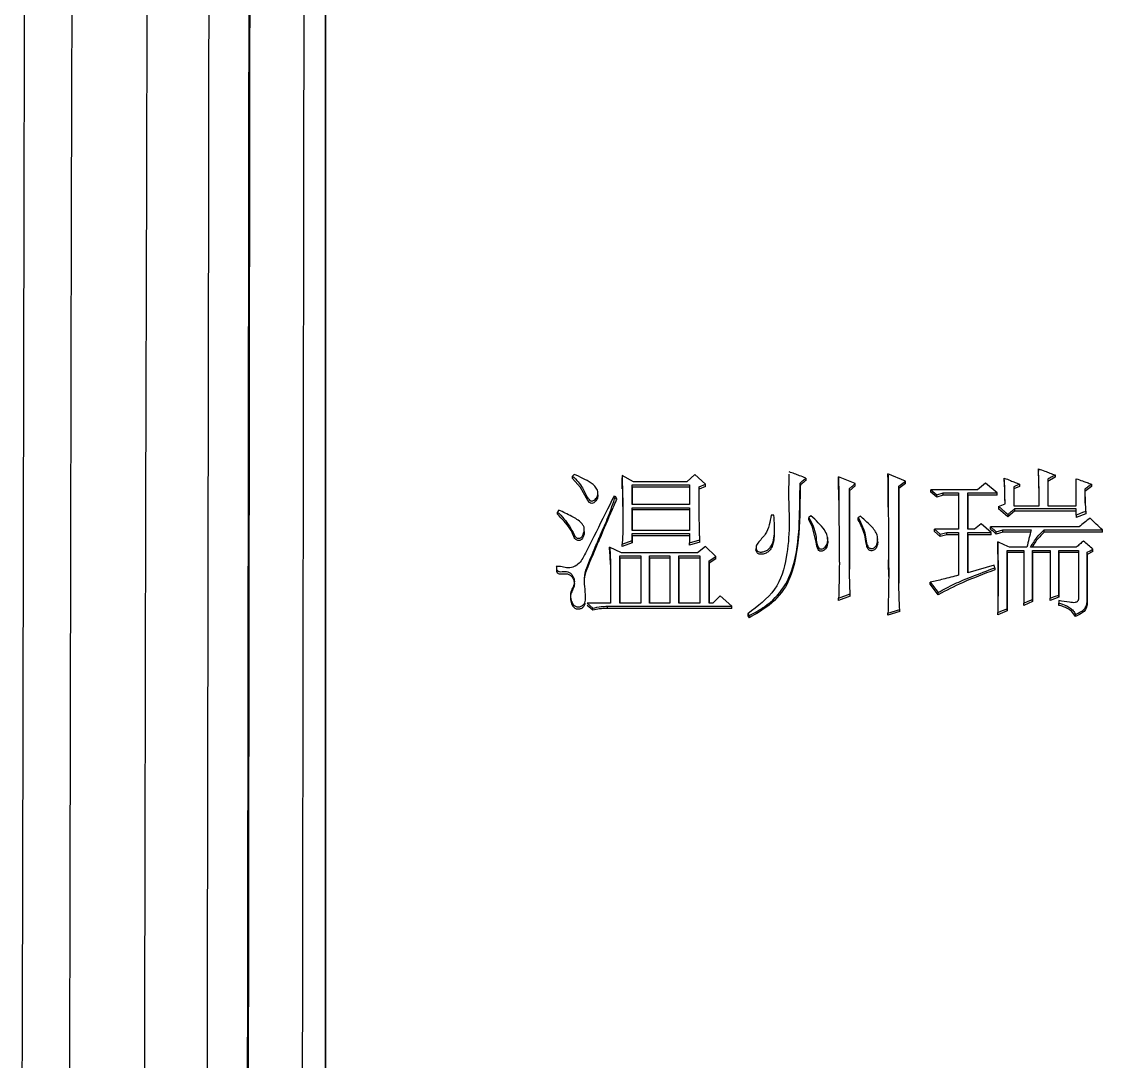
# Model space of a CAD drawing. Header units: millimetres. Extents: x 1852 to 4288, y 681 to 2404.
# Drawn here: x 2396.86 to 2412.94, y 2150.25 to 2165.73 of the extents above; entities that cross this region are included whole.
import ezdxf

# ---------------------------------------------------------------- set-up
doc = ezdxf.new("R2010")
doc.units = ezdxf.units.MM

msp = doc.modelspace()

# ---------------------------------------------------------------- linework, layer by layer
at = {"color": 7, "linetype": 'Continuous', "lineweight": 25}
for p, q in [((2411.993, 2159.073), (2411.993, 2159.038)), ((2405.08, 2158.991), (2405.059, 2158.963)), ((2405.059, 2158.928), (2405.059, 2158.963)), ((2405.967, 2158.881), (2405.794, 2158.972)), ((2405.794, 2158.972), (2405.794, 2158.938)), ((2405.798, 2158.776), (2405.794, 2158.938)), ((2406.757, 2158.881), (2405.967, 2158.881)), ((2406.876, 2158.991), (2406.757, 2158.881)), ((2407.038, 2158.844), (2406.876, 2158.991)), ((2408.278, 2158.652), (2408.282, 2158.993)), ((2408.444, 2158.827), (2408.444, 2158.862)), ((2408.531, 2158.936), (2408.531, 2158.901)), ((2409.267, 2158.853), (2409.018, 2158.954)), ((2409.018, 2158.919), (2409.018, 2158.954)), ((2409.021, 2158.604), (2409.018, 2158.919)), ((2410.013, 2158.89), (2409.753, 2159)), ((2409.753, 2158.965), (2409.753, 2159)), ((2409.916, 2158.816), (2410.013, 2158.89)), ((2410.013, 2158.855), (2409.916, 2158.782)), ((2410.013, 2158.855), (2410.013, 2158.89)), ((2411.203, 2158.862), (2411.084, 2158.761)), ((2411.376, 2158.715), (2411.203, 2158.862)), ((2411.484, 2158.901), (2411.484, 2158.936)), ((2412.241, 2158.947), (2412.133, 2158.883)), ((2412.133, 2158.917), (2412.133, 2158.522)), ((2412.133, 2158.917), (2412.133, 2158.883)), ((2412.133, 2158.883), (2412.133, 2158.522)), ((2412.241, 2158.982), (2412.241, 2158.947)), ((2412.555, 2158.522), (2412.555, 2158.926)), ((2405.432, 2158.724), (2405.432, 2158.736)), ((2405.946, 2158.835), (2406.8, 2158.835)), ((2405.946, 2158.54), (2405.946, 2158.835)), ((2405.946, 2158.8), (2405.946, 2158.835)), ((2405.946, 2158.8), (2405.946, 2158.54)), ((2406.8, 2158.8), (2405.946, 2158.8)), ((2406.8, 2158.835), (2406.8, 2158.54)), ((2406.941, 2158.807), (2407.038, 2158.844)), ((2407.038, 2158.809), (2406.941, 2158.772)), ((2407.038, 2158.809), (2407.038, 2158.844)), ((2409.267, 2158.818), (2409.18, 2158.745)), ((2409.18, 2157.581), (2409.18, 2158.78)), ((2409.18, 2158.745), (2409.18, 2158.78)), ((2409.18, 2158.745), (2409.18, 2157.581)), ((2409.267, 2158.818), (2409.267, 2158.853)), ((2409.916, 2157.369), (2409.916, 2158.816)), ((2409.916, 2158.782), (2409.916, 2158.816)), ((2409.916, 2158.782), (2409.916, 2157.369)), ((2410.392, 2158.761), (2410.478, 2158.688)), ((2411.084, 2158.761), (2410.392, 2158.761)), ((2410.392, 2158.727), (2410.392, 2158.761)), ((2410.478, 2158.653), (2410.392, 2158.727)), ((2410.478, 2158.688), (2410.576, 2158.715)), ((2410.576, 2158.715), (2410.803, 2158.715)), ((2410.576, 2158.681), (2410.576, 2158.715)), ((2410.803, 2158.715), (2410.803, 2158.172)), ((2410.943, 2158.715), (2411.376, 2158.715)), ((2410.943, 2158.172), (2410.943, 2158.715)), ((2410.943, 2158.681), (2410.943, 2158.715)), ((2411.711, 2158.844), (2411.625, 2158.807)), ((2411.711, 2158.809), (2411.625, 2158.773)), ((2411.625, 2158.807), (2411.625, 2158.522)), ((2411.625, 2158.807), (2411.625, 2158.773)), ((2411.625, 2158.773), (2411.625, 2158.522)), ((2411.711, 2158.844), (2411.711, 2158.809)), ((2412.782, 2158.809), (2412.685, 2158.736)), ((2412.782, 2158.844), (2412.782, 2158.809)), ((2405.686, 2158.633), (2405.719, 2158.626)), ((2405.719, 2158.626), (2405.697, 2158.665)), ((2406.8, 2158.54), (2405.946, 2158.54)), ((2410.478, 2158.653), (2410.478, 2158.688)), ((2410.576, 2158.681), (2410.478, 2158.653)), ((2410.803, 2158.681), (2410.576, 2158.681)), ((2410.943, 2158.681), (2410.943, 2158.172)), ((2411.376, 2158.681), (2410.943, 2158.681)), ((2411.398, 2158.513), (2411.495, 2158.55)), ((2404.832, 2158.396), (2404.832, 2158.43)), ((2405.946, 2158.494), (2406.8, 2158.494)), ((2405.946, 2158.154), (2405.946, 2158.494)), ((2405.946, 2158.46), (2405.946, 2158.494)), ((2405.946, 2158.46), (2405.946, 2158.154)), ((2406.8, 2158.46), (2405.946, 2158.46)), ((2406.8, 2158.494), (2406.8, 2158.154)), ((2408.055, 2158.384), (2408.012, 2158.384)), ((2408.607, 2158.375), (2408.574, 2158.347)), ((2411.398, 2158.513), (2411.398, 2158.479)), ((2411.538, 2158.359), (2411.398, 2158.479)), ((2411.636, 2158.442), (2411.538, 2158.359)), ((2411.538, 2158.393), (2411.538, 2158.359)), ((2411.625, 2158.522), (2412.003, 2158.522)), ((2412.555, 2158.476), (2411.636, 2158.476)), ((2411.636, 2158.476), (2411.636, 2158.442)), ((2412.555, 2158.442), (2411.636, 2158.442)), ((2412.133, 2158.522), (2412.555, 2158.522)), ((2412.555, 2158.384), (2412.555, 2158.476)), ((2412.696, 2158.405), (2412.555, 2158.35)), ((2412.555, 2158.384), (2412.555, 2158.35)), ((2412.696, 2158.439), (2412.696, 2158.405)), ((2409.342, 2158.366), (2409.31, 2158.347)), ((2409.31, 2158.313), (2409.31, 2158.347)), ((2411.138, 2158.255), (2411.041, 2158.172)), ((2411.29, 2158.126), (2411.138, 2158.255)), ((2405.232, 2158.138), (2405.232, 2158.172)), ((2405.805, 2158.126), (2405.794, 2157.951)), ((2406.8, 2158.154), (2405.946, 2158.154)), ((2405.946, 2158.108), (2406.8, 2158.108)), ((2405.946, 2158.006), (2405.946, 2158.108)), ((2405.946, 2158.074), (2405.946, 2158.108)), ((2405.946, 2158.074), (2405.946, 2157.973)), ((2406.8, 2158.074), (2405.946, 2158.074)), ((2406.8, 2158.108), (2406.8, 2157.969)), ((2408.062, 2158.091), (2408.062, 2158.125)), ((2408.855, 2158.026), (2408.855, 2158.052)), ((2409.598, 2158.047), (2409.598, 2158.052)), ((2410.446, 2158.172), (2410.532, 2158.098)), ((2410.803, 2158.172), (2410.446, 2158.172)), ((2410.532, 2158.065), (2410.446, 2158.138)), ((2410.532, 2158.098), (2410.63, 2158.126)), ((2410.532, 2158.065), (2410.532, 2158.098)), ((2410.63, 2158.092), (2410.532, 2158.065)), ((2410.63, 2158.126), (2410.803, 2158.126)), ((2410.63, 2158.092), (2410.63, 2158.126)), ((2410.803, 2158.092), (2410.63, 2158.092)), ((2410.803, 2158.126), (2410.803, 2157.489)), ((2411.041, 2158.172), (2410.943, 2158.172)), ((2410.943, 2158.126), (2411.29, 2158.126)), ((2410.943, 2157.526), (2410.943, 2158.126)), ((2410.943, 2158.092), (2410.943, 2158.126)), ((2410.943, 2158.092), (2410.943, 2157.526)), ((2411.29, 2158.092), (2410.943, 2158.092)), ((2412.598, 2158.209), (2411.279, 2158.209)), ((2411.279, 2158.175), (2411.279, 2158.209)), ((2411.365, 2158.102), (2411.365, 2158.135)), ((2411.463, 2158.129), (2411.365, 2158.102)), ((2411.463, 2158.163), (2411.884, 2158.163)), ((2411.876, 2158.129), (2411.463, 2158.129)), ((2412.079, 2158.163), (2412.945, 2158.163)), ((2412.079, 2158.129), (2412.079, 2158.163)), ((2412.945, 2158.129), (2412.079, 2158.129)), ((2412.945, 2158.129), (2412.945, 2158.163)), ((2405.784, 2157.822), (2405.61, 2157.905)), ((2405.61, 2157.871), (2405.61, 2157.905)), ((2405.794, 2157.951), (2405.946, 2158.006)), ((2405.946, 2157.973), (2405.794, 2157.917)), ((2405.794, 2157.917), (2405.794, 2157.951)), ((2405.946, 2157.973), (2405.946, 2158.006)), ((2406.8, 2157.969), (2406.952, 2158.015)), ((2406.952, 2157.982), (2406.8, 2157.936)), ((2406.8, 2157.936), (2406.8, 2157.969)), ((2407.038, 2157.914), (2406.919, 2157.822)), ((2406.952, 2157.982), (2406.952, 2158.015)), ((2407.19, 2157.766), (2407.038, 2157.914)), ((2407.833, 2157.989), (2407.833, 2157.988)), ((2409.598, 2158.018), (2409.598, 2158.035)), ((2411.387, 2157.954), (2411.387, 2157.988)), ((2411.389, 2157.802), (2411.387, 2157.954)), ((2411.82, 2157.905), (2411.56, 2157.905)), ((2412.555, 2157.905), (2411.874, 2157.905)), ((2405.762, 2157.775), (2406.076, 2157.775)), ((2405.762, 2157.072), (2405.762, 2157.775)), ((2405.762, 2157.742), (2405.762, 2157.775)), ((2405.762, 2157.742), (2405.762, 2157.072)), ((2406.076, 2157.742), (2405.762, 2157.742)), ((2406.919, 2157.822), (2405.784, 2157.822)), ((2406.076, 2157.775), (2406.076, 2157.072)), ((2406.205, 2157.775), (2406.508, 2157.775)), ((2406.205, 2157.072), (2406.205, 2157.775)), ((2406.205, 2157.742), (2406.205, 2157.775)), ((2406.205, 2157.742), (2406.205, 2157.072)), ((2406.508, 2157.742), (2406.205, 2157.742)), ((2406.508, 2157.775), (2406.508, 2157.072)), ((2406.638, 2157.775), (2406.952, 2157.775)), ((2406.638, 2157.072), (2406.638, 2157.775)), ((2406.638, 2157.742), (2406.638, 2157.775)), ((2406.638, 2157.742), (2406.638, 2157.072)), ((2406.952, 2157.742), (2406.638, 2157.742)), ((2406.952, 2157.775), (2406.952, 2157.072)), ((2407.092, 2157.702), (2407.19, 2157.766)), ((2407.19, 2157.733), (2407.092, 2157.668)), ((2407.19, 2157.733), (2407.19, 2157.766)), ((2411.389, 2157.806), (2411.389, 2157.084)), ((2411.528, 2157.859), (2411.776, 2157.859)), ((2411.528, 2156.989), (2411.528, 2157.859)), ((2411.528, 2157.825), (2411.528, 2157.859)), ((2411.528, 2157.825), (2411.528, 2156.957)), ((2411.776, 2157.825), (2411.528, 2157.825)), ((2411.776, 2157.859), (2411.776, 2157.073)), ((2411.906, 2157.859), (2412.166, 2157.859)), ((2411.906, 2157.128), (2411.906, 2157.859)), ((2411.906, 2157.825), (2411.906, 2157.859)), ((2411.906, 2157.825), (2411.906, 2157.096)), ((2412.166, 2157.825), (2411.906, 2157.825)), ((2412.166, 2157.859), (2412.166, 2157.147)), ((2412.296, 2157.859), (2412.588, 2157.859)), ((2412.296, 2157.193), (2412.296, 2157.859)), ((2412.296, 2157.825), (2412.296, 2157.859)), ((2412.296, 2157.825), (2412.296, 2157.16)), ((2412.588, 2157.825), (2412.296, 2157.825)), ((2412.588, 2157.859), (2412.588, 2157.128)), ((2412.804, 2157.844), (2412.717, 2157.798)), ((2412.717, 2157.1), (2412.717, 2157.831)), ((2412.717, 2157.798), (2412.717, 2157.831)), ((2412.717, 2157.798), (2412.717, 2157.068)), ((2412.804, 2157.844), (2412.804, 2157.877)), ((2405.621, 2157.65), (2405.621, 2157.683)), ((2407.092, 2157.668), (2407.092, 2157.702)), ((2411.333, 2157.637), (2410.943, 2157.526)), ((2411.344, 2157.6), (2411.333, 2157.637)), ((2411.344, 2157.6), (2411.344, 2157.567)), ((2410.381, 2157.387), (2410.499, 2157.23)), ((2410.381, 2157.355), (2410.381, 2157.387)), ((2410.499, 2157.198), (2410.381, 2157.355)), ((2407.255, 2157.184), (2407.147, 2157.072)), ((2407.428, 2157.026), (2407.255, 2157.184)), ((2409.018, 2157.147), (2409.191, 2157.211)), ((2409.191, 2157.179), (2409.018, 2157.114)), ((2409.018, 2157.114), (2409.018, 2157.147)), ((2409.191, 2157.179), (2409.191, 2157.211)), ((2410.499, 2157.198), (2410.499, 2157.23)), ((2411.906, 2157.096), (2411.906, 2157.128)), ((2412.296, 2157.16), (2412.166, 2157.114)), ((2412.166, 2157.114), (2412.166, 2157.147)), ((2412.296, 2157.16), (2412.296, 2157.193)), ((2412.296, 2157.11), (2412.296, 2157.073)), ((2412.717, 2157.068), (2412.717, 2157.1)), ((2405.275, 2157.072), (2405.362, 2156.998)), ((2405.621, 2157.072), (2405.275, 2157.072)), ((2405.362, 2156.966), (2405.275, 2157.04)), ((2405.362, 2156.966), (2405.362, 2156.998)), ((2405.578, 2157.026), (2407.428, 2157.026)), ((2405.578, 2156.994), (2405.578, 2157.026)), ((2407.428, 2156.994), (2405.578, 2156.994)), ((2406.076, 2157.072), (2405.762, 2157.072)), ((2406.508, 2157.072), (2406.205, 2157.072)), ((2406.952, 2157.072), (2406.638, 2157.072)), ((2407.147, 2157.072), (2407.092, 2157.072)), ((2407.428, 2156.994), (2407.428, 2157.026)), ((2409.753, 2156.924), (2409.927, 2156.98)), ((2409.927, 2156.948), (2409.753, 2156.892)), ((2409.753, 2156.892), (2409.753, 2156.924)), ((2409.927, 2156.948), (2409.927, 2156.98)), ((2411.387, 2156.901), (2411.387, 2156.933)), ((2411.528, 2156.957), (2411.528, 2156.989)), ((2411.776, 2157.04), (2411.776, 2157.073)), ((2412.296, 2157.04), (2412.296, 2157.073)), ((2407.666, 2156.915), (2407.666, 2156.883)), ((2407.687, 2156.855), (2407.687, 2156.887)), ((2412.544, 2156.874), (2412.544, 2156.906))]:
    msp.add_line(p, q, dxfattribs=at)
at = {"color": 7, "linetype": 'Continuous', "lineweight": 25, "flags": 128}
for points in [[(2396.993, 2211.678), (2396.991, 2210.526), (2396.988, 2209.027), (2396.984, 2207.189), (2396.979, 2205.02), (2396.974, 2202.529), (2396.968, 2199.728), (2396.961, 2196.629), (2396.954, 2193.245), (2396.946, 2189.593), (2396.938, 2185.688), (2396.929, 2181.548), (2396.92, 2177.19), (2396.91, 2172.636), (2396.9, 2167.905), (2396.889, 2163.017), (2396.879, 2157.996), (2396.868, 2152.863), (2396.857, 2147.642)], [(2398.686, 2148.237), (2398.697, 2153.414), (2398.708, 2158.497), (2398.719, 2163.463), (2398.729, 2168.291), (2398.739, 2172.957), (2398.749, 2177.44), (2398.758, 2181.72), (2398.766, 2185.778), (2398.775, 2189.594), (2398.782, 2193.151), (2398.789, 2196.433), (2398.796, 2199.426), (2398.801, 2202.114), (2398.806, 2204.487), (2398.811, 2206.533), (2398.815, 2208.242), (2398.817, 2209.608), (2398.82, 2210.623), (2398.821, 2211.283), (2398.822, 2211.586), (2398.822, 2211.607)], [(2397.7, 2211.388), (2397.697, 2210.24), (2397.694, 2208.748), (2397.69, 2206.916), (2397.686, 2204.755), (2397.68, 2202.273), (2397.674, 2199.482), (2397.668, 2196.394), (2397.661, 2193.023), (2397.653, 2189.384), (2397.645, 2185.494), (2397.636, 2181.368), (2397.626, 2177.027), (2397.617, 2172.489), (2397.607, 2167.775), (2397.596, 2162.906), (2397.586, 2157.903), (2397.575, 2152.789), (2397.564, 2147.587)], [(2405.43, 2158.7), (2405.434, 2158.678), (2405.427, 2158.635), (2405.405, 2158.596), (2405.373, 2158.568), (2405.358, 2158.561), (2405.343, 2158.559), (2405.327, 2158.563), (2405.312, 2158.572), (2405.287, 2158.6), (2405.178, 2158.793), (2405.059, 2158.928), (2405.059, 2158.928)], [(2411.376, 2158.681), (2411.376, 2158.698), (2411.376, 2158.715)], [(2404.853, 2158.458), (2404.848, 2158.451), (2404.84, 2158.44), (2404.832, 2158.43)], [(2412.696, 2158.439), (2412.65, 2158.421), (2412.602, 2158.403), (2412.555, 2158.384)], [(2408.574, 2158.313), (2408.574, 2158.328), (2408.574, 2158.338), (2408.574, 2158.347)], [(2408.852, 2158.017), (2408.858, 2157.98), (2408.843, 2157.913), (2408.824, 2157.881), (2408.802, 2157.86), (2408.773, 2157.847), (2408.753, 2157.845), (2408.738, 2157.848), (2408.725, 2157.856), (2408.713, 2157.871), (2408.696, 2157.921), (2408.686, 2157.98), (2408.624, 2158.218), (2408.574, 2158.313), (2408.574, 2158.313)], [(2410.446, 2158.138), (2410.446, 2158.147), (2410.446, 2158.155), (2410.446, 2158.164), (2410.446, 2158.172)], [(2411.29, 2158.092), (2411.29, 2158.101), (2411.29, 2158.113), (2411.29, 2158.126)], [(2411.365, 2158.135), (2411.414, 2158.149), (2411.463, 2158.163)], [(2411.463, 2158.129), (2411.463, 2158.138), (2411.463, 2158.146), (2411.463, 2158.163)], [(2412.717, 2157.831), (2412.761, 2157.854), (2412.804, 2157.877)], [(2411.776, 2157.073), (2411.841, 2157.1), (2411.906, 2157.128)], [(2411.906, 2157.096), (2411.841, 2157.068), (2411.776, 2157.04)], [(2412.166, 2157.147), (2412.231, 2157.17), (2412.296, 2157.193)], [(2411.387, 2156.933), (2411.457, 2156.961), (2411.528, 2156.989)], [(2411.528, 2156.957), (2411.457, 2156.929), (2411.387, 2156.901)], [(2407.666, 2156.915), (2407.677, 2156.901), (2407.687, 2156.887)], [(2407.666, 2156.883), (2407.671, 2156.876), (2407.677, 2156.869), (2407.687, 2156.855)]]:
    msp.add_lwpolyline(points, dxfattribs=at)
at = {"color": 7, "linetype": 'Continuous', "lineweight": 25}
for points, knots in [([(2401.38, 2211.904), (2401.38, 2211.8), (2401.38, 2211.279), (2401.38, 2209.912), (2401.38, 2207.752), (2401.38, 2205.134), (2401.38, 2202.671), (2401.38, 2199.164), (2401.38, 2196.021), (2401.38, 2191.705), (2401.38, 2187.018), (2401.38, 2181.886), (2401.38, 2176.463), (2401.38, 2171.904), (2401.38, 2165.981), (2401.38, 2161.076), (2401.381, 2154.397), (2401.381, 2150.104), (2401.381, 2147.103)], [0, 0, 0, 0, 0.020124, 0.100733, 0.181328, 0.221587, 0.302184, 0.342442, 0.423039, 0.463298, 0.543894, 0.624491, 0.664749, 0.745346, 0.785604, 0.8662, 0.906458, 1, 1, 1, 1]), ([(2399.711, 2210.956), (2399.711, 2210.984), (2399.712, 2211.073), (2399.71, 2210.086), (2399.707, 2208.073), (2399.703, 2205.011), (2399.697, 2201.622), (2399.692, 2198.285), (2399.688, 2195.215), (2399.682, 2191.572), (2399.676, 2187.301), (2399.668, 2182.655), (2399.661, 2177.709), (2399.652, 2172.538), (2399.643, 2166.854), (2399.634, 2160.657), (2399.623, 2153.973), (2399.615, 2149.282), (2399.611, 2146.888)], [0, 0, 0, 0, 0.039342, 0.122943, 0.206183, 0.289063, 0.371582, 0.416612, 0.465601, 0.518547, 0.575452, 0.636313, 0.690059, 0.746552, 0.805793, 0.867782, 0.932518, 1, 1, 1, 1]), ([(2400.216, 2146.753), (2400.221, 2150.052), (2400.23, 2156.651), (2400.243, 2166.081), (2400.255, 2174.961), (2400.266, 2183.119), (2400.276, 2190.419), (2400.284, 2196.737), (2400.291, 2201.961), (2400.296, 2206.009), (2400.299, 2208.413), (2400.3, 2209.726), (2400.3, 2210.048), (2400.3, 2210.209)], [0, 0, 0, 0, 0.0981345, 0.196269, 0.2944034, 0.3925379, 0.4906723, 0.5888066, 0.686941, 0.7850753, 0.8832097, 0.9416048, 1, 1, 1, 1]), ([(2400.23, 2146.704), (2400.234, 2149.09), (2400.24, 2153.796), (2400.249, 2160.546), (2400.258, 2166.888), (2400.266, 2172.783), (2400.273, 2178.214), (2400.281, 2183.947), (2400.289, 2189.716), (2400.296, 2195.196), (2400.302, 2199.663), (2400.306, 2203.186), (2400.31, 2205.849), (2400.312, 2207.748), (2400.313, 2208.979), (2400.314, 2209.494), (2400.314, 2209.644), (2400.314, 2209.669)], [0, 0, 0, 0, 0.07139, 0.140843, 0.208359, 0.273937, 0.337578, 0.399281, 0.488173, 0.572709, 0.652888, 0.72871, 0.800173, 0.867277, 0.930021, 0.988406, 1, 1, 1, 1]), ([(2401.112, 2208.886), (2401.112, 2208.793), (2401.112, 2208.623), (2401.111, 2208.175), (2401.111, 2207.635), (2401.11, 2206.959), (2401.109, 2206.151), (2401.108, 2205.211), (2401.107, 2204.14), (2401.104, 2202.43), (2401.101, 2199.744), (2401.096, 2195.594), (2401.089, 2190.378), (2401.082, 2184.771), (2401.074, 2179.094), (2401.067, 2173.627), (2401.059, 2167.614), (2401.05, 2161.066), (2401.04, 2154.023), (2401.033, 2149.081), (2401.03, 2146.567)], [0, 0, 0, 0, 0.037781, 0.069081, 0.100468, 0.131943, 0.163506, 0.195157, 0.226895, 0.258722, 0.330934, 0.408983, 0.49287, 0.582593, 0.645672, 0.711347, 0.779618, 0.850484, 0.923944, 1, 1, 1, 1]), ([(2401.381, 2147.002), (2401.381, 2147.649), (2401.381, 2150.89), (2401.381, 2156.655), (2401.38, 2162.872), (2401.38, 2168.907), (2401.38, 2173.537), (2401.38, 2177.348), (2401.38, 2178.791), (2401.38, 2179.188)], [0, 0, 0, 0, 0.056256, 0.281605, 0.506911, 0.619454, 0.844767, 0.95731, 1, 1, 1, 1]), ([(2408.531, 2158.936), (2408.5, 2158.947), (2408.443, 2158.968), (2408.36, 2158.999), (2408.308, 2159.018), (2408.282, 2159.027)], [0, 0, 0, 0, 0.377734, 0.688867, 1, 1, 1, 1]), ([(2412.003, 2158.522), (2412.003, 2158.525), (2412.003, 2158.532), (2412.003, 2158.542), (2412.003, 2158.552), (2412.003, 2158.561), (2412.003, 2158.571), (2412.003, 2158.581), (2412.003, 2158.589), (2412.003, 2158.597), (2412.003, 2158.606), (2412.003, 2158.615), (2412.003, 2158.623), (2412.003, 2158.632), (2412.003, 2158.64), (2412.003, 2158.65), (2412.003, 2158.658), (2412.003, 2158.666), (2412.003, 2158.674), (2412.003, 2158.684), (2412.003, 2158.692), (2412.003, 2158.7), (2412.003, 2158.708), (2412.003, 2158.718), (2412.003, 2158.726), (2412.003, 2158.735), (2412.002, 2158.743), (2412.002, 2158.753), (2412.002, 2158.761), (2412.002, 2158.769), (2412.002, 2158.777), (2412.002, 2158.787), (2412.002, 2158.797), (2412.001, 2158.805), (2412.001, 2158.813), (2412.001, 2158.821), (2412.001, 2158.829), (2412.001, 2158.838), (2412.001, 2158.846), (2412, 2158.856), (2412, 2158.865), (2412, 2158.873), (2412, 2158.882), (2411.999, 2158.89), (2411.999, 2158.9), (2411.999, 2158.908), (2411.998, 2158.916), (2411.998, 2158.924), (2411.998, 2158.934), (2411.998, 2158.942), (2411.997, 2158.95), (2411.997, 2158.958), (2411.997, 2158.968), (2411.996, 2158.976), (2411.996, 2158.984), (2411.996, 2158.993), (2411.995, 2159.002), (2411.995, 2159.011), (2411.995, 2159.019), (2411.994, 2159.027), (2411.994, 2159.037), (2411.994, 2159.045), (2411.993, 2159.053), (2411.993, 2159.062), (2411.993, 2159.069), (2411.993, 2159.073)], [0, 0, 0, 0, 0.017776, 0.035552, 0.053328, 0.071104, 0.08888, 0.106656, 0.124432, 0.13332, 0.151096, 0.168872, 0.186648, 0.195536, 0.213312, 0.231088, 0.248863, 0.257751, 0.275527, 0.293303, 0.311079, 0.319967, 0.337743, 0.355519, 0.373295, 0.382183, 0.399959, 0.417735, 0.435511, 0.444399, 0.462175, 0.479951, 0.497727, 0.515503, 0.524391, 0.542167, 0.559943, 0.568831, 0.586607, 0.604383, 0.622159, 0.639935, 0.648823, 0.666599, 0.684375, 0.702151, 0.711039, 0.728814, 0.74659, 0.764366, 0.773254, 0.79103, 0.808806, 0.826582, 0.83547, 0.853246, 0.871022, 0.888798, 0.897686, 0.915462, 0.933238, 0.951014, 0.959902, 0.977678, 1, 1, 1, 1]), ([(2411.993, 2159.073), (2412.024, 2159.062), (2412.081, 2159.041), (2412.164, 2159.01), (2412.216, 2158.991), (2412.241, 2158.982)], [0, 0, 0, 0, 0.377751, 0.688875, 1, 1, 1, 1]), ([(2412.003, 2158.522), (2412.003, 2158.563), (2412.003, 2158.656), (2412.001, 2158.828), (2411.996, 2158.96), (2411.993, 2159.038)], [0, 0, 0, 0, 0.237453, 0.541098, 1, 1, 1, 1]), ([(2405.059, 2158.963), (2405.114, 2158.908), (2405.211, 2158.811), (2405.258, 2158.671), (2405.305, 2158.609), (2405.326, 2158.596), (2405.344, 2158.592), (2405.363, 2158.596), (2405.385, 2158.609), (2405.409, 2158.632), (2405.43, 2158.668), (2405.436, 2158.713), (2405.428, 2158.765), (2405.392, 2158.817), (2405.279, 2158.903), (2405.168, 2158.952), (2405.08, 2158.991)], [0, 0, 0, 0, 0.207426, 0.3671791, 0.4006894, 0.4165576, 0.4312681, 0.4480728, 0.4666486, 0.4972467, 0.5385204, 0.578669, 0.62014, 0.6824247, 0.7472329, 1, 1, 1, 1]), ([(2405.794, 2158.972), (2405.794, 2158.968), (2405.795, 2158.961), (2405.795, 2158.95), (2405.795, 2158.939), (2405.796, 2158.925), (2405.796, 2158.912), (2405.797, 2158.899), (2405.797, 2158.885), (2405.798, 2158.867), (2405.798, 2158.845), (2405.799, 2158.818), (2405.8, 2158.791), (2405.801, 2158.738), (2405.803, 2158.675), (2405.804, 2158.612), (2405.804, 2158.581), (2405.805, 2158.559), (2405.805, 2158.536), (2405.805, 2158.509), (2405.805, 2158.482), (2405.805, 2158.456), (2405.806, 2158.429), (2405.806, 2158.402), (2405.806, 2158.375), (2405.806, 2158.348), (2405.806, 2158.326), (2405.806, 2158.308), (2405.806, 2158.294), (2405.806, 2158.281), (2405.806, 2158.267), (2405.806, 2158.254), (2405.806, 2158.24), (2405.805, 2158.227), (2405.805, 2158.213), (2405.805, 2158.2), (2405.805, 2158.186), (2405.805, 2158.175), (2405.805, 2158.166), (2405.805, 2158.16), (2405.805, 2158.153), (2405.805, 2158.146), (2405.805, 2158.14), (2405.805, 2158.134), (2405.805, 2158.129), (2405.805, 2158.126)], [0, 0, 0, 0, 0.015876, 0.023814, 0.03969, 0.055566, 0.071442, 0.087319, 0.103195, 0.119071, 0.150823, 0.182575, 0.214327, 0.246079, 0.373089, 0.436594, 0.468346, 0.484222, 0.515974, 0.547726, 0.579478, 0.611231, 0.642983, 0.674735, 0.706487, 0.738239, 0.769992, 0.785868, 0.801744, 0.81762, 0.833496, 0.849372, 0.865248, 0.881124, 0.897, 0.912877, 0.928753, 0.944629, 0.952567, 0.960505, 0.968443, 0.976381, 0.984319, 0.988288, 1, 1, 1, 1]), ([(2407.687, 2156.887), (2407.765, 2156.929), (2407.967, 2157.036), (2408.231, 2157.304), (2408.397, 2157.75), (2408.44, 2158.277), (2408.443, 2158.666), (2408.444, 2158.862)], [0, 0, 0, 0, 0.1126392, 0.2928879, 0.4749547, 0.7356452, 1, 1, 1, 1]), ([(2408.445, 2158.862), (2408.457, 2158.873), (2408.478, 2158.89), (2408.507, 2158.915), (2408.523, 2158.929), (2408.531, 2158.936)], [0, 0, 0, 0, 0.432505, 0.716252, 1, 1, 1, 1]), ([(2408.531, 2158.901), (2408.519, 2158.89), (2408.498, 2158.873), (2408.469, 2158.848), (2408.453, 2158.834), (2408.445, 2158.827)], [0, 0, 0, 0, 0.432757, 0.716378, 1, 1, 1, 1]), ([(2409.018, 2158.954), (2409.018, 2158.93), (2409.018, 2158.883), (2409.019, 2158.812), (2409.02, 2158.741), (2409.02, 2158.647), (2409.021, 2158.529), (2409.022, 2158.387), (2409.024, 2158.245), (2409.025, 2158.102), (2409.026, 2157.984), (2409.027, 2157.875), (2409.028, 2157.795), (2409.028, 2157.721), (2409.029, 2157.683), (2409.029, 2157.665)], [0, 0, 0, 0, 0.055103, 0.110206, 0.165309, 0.220412, 0.330617, 0.440823, 0.551029, 0.661235, 0.771441, 0.826543, 0.913271, 0.956635, 1, 1, 1, 1]), ([(2409.753, 2159), (2409.754, 2158.951), (2409.755, 2158.852), (2409.756, 2158.704), (2409.757, 2158.556), (2409.758, 2158.408), (2409.759, 2158.21), (2409.76, 2158.012), (2409.762, 2157.814), (2409.763, 2157.69), (2409.763, 2157.604), (2409.764, 2157.542), (2409.764, 2157.505), (2409.764, 2157.48)], [0, 0, 0, 0, 0.097575, 0.19515, 0.292725, 0.390299, 0.487874, 0.683024, 0.780599, 0.878174, 0.926961, 0.951355, 1, 1, 1, 1]), ([(2409.757, 2158.501), (2409.756, 2158.554), (2409.756, 2158.659), (2409.755, 2158.813), (2409.754, 2158.914), (2409.753, 2158.965)], [0, 0, 0, 0, 0.344582, 0.67229, 1, 1, 1, 1]), ([(2411.495, 2158.55), (2411.495, 2158.587), (2411.495, 2158.661), (2411.492, 2158.79), (2411.487, 2158.881), (2411.484, 2158.936)], [0, 0, 0, 0, 0.287575, 0.575167, 1, 1, 1, 1]), ([(2411.484, 2158.936), (2411.515, 2158.923), (2411.568, 2158.902), (2411.644, 2158.871), (2411.689, 2158.853), (2411.711, 2158.844)], [0, 0, 0, 0, 0.408301, 0.70415, 1, 1, 1, 1]), ([(2411.495, 2158.55), (2411.495, 2158.575), (2411.495, 2158.638), (2411.492, 2158.755), (2411.487, 2158.846), (2411.484, 2158.901)], [0, 0, 0, 0, 0.218758, 0.534706, 1, 1, 1, 1]), ([(2412.241, 2158.982), (2412.227, 2158.973), (2412.202, 2158.958), (2412.166, 2158.937), (2412.144, 2158.924), (2412.133, 2158.917)], [0, 0, 0, 0, 0.390452, 0.695225, 1, 1, 1, 1]), ([(2412.555, 2158.926), (2412.587, 2158.915), (2412.64, 2158.896), (2412.716, 2158.868), (2412.76, 2158.852), (2412.782, 2158.844)], [0, 0, 0, 0, 0.414517, 0.707258, 1, 1, 1, 1]), ([(2405.798, 2158.806), (2405.798, 2158.806), (2405.798, 2158.806), (2405.798, 2158.806), (2405.798, 2158.803), (2405.8, 2158.706), (2405.804, 2158.538), (2405.805, 2158.348), (2405.805, 2158.25), (2405.805, 2158.198), (2405.805, 2158.177), (2405.805, 2158.164), (2405.805, 2158.161), (2405.805, 2158.159)], [0, 0, 0, 0, 0.0012066, 0.0038888, 0.0070276, 0.0251953, 0.4754973, 0.6955221, 0.8591886, 0.9021553, 0.9375917, 0.968739, 1, 1, 1, 1]), ([(2406.952, 2158.015), (2406.952, 2158.02), (2406.951, 2158.033), (2406.95, 2158.054), (2406.95, 2158.08), (2406.949, 2158.101), (2406.948, 2158.118), (2406.948, 2158.131), (2406.948, 2158.144), (2406.947, 2158.157), (2406.947, 2158.17), (2406.947, 2158.182), (2406.946, 2158.195), (2406.946, 2158.221), (2406.944, 2158.311), (2406.943, 2158.413), (2406.942, 2158.503), (2406.942, 2158.529), (2406.942, 2158.542), (2406.942, 2158.554), (2406.942, 2158.567), (2406.942, 2158.58), (2406.942, 2158.593), (2406.942, 2158.606), (2406.942, 2158.619), (2406.941, 2158.631), (2406.941, 2158.644), (2406.941, 2158.657), (2406.941, 2158.67), (2406.941, 2158.683), (2406.941, 2158.693), (2406.941, 2158.702), (2406.941, 2158.708), (2406.941, 2158.715), (2406.941, 2158.721), (2406.941, 2158.728), (2406.941, 2158.734), (2406.941, 2158.74), (2406.941, 2158.747), (2406.941, 2158.753), (2406.941, 2158.76), (2406.941, 2158.766), (2406.941, 2158.772), (2406.941, 2158.779), (2406.941, 2158.785), (2406.941, 2158.792), (2406.941, 2158.799), (2406.941, 2158.804), (2406.941, 2158.807)], [0, 0, 0, 0, 0.016204, 0.048613, 0.081022, 0.11343, 0.129634, 0.145839, 0.162043, 0.178247, 0.194452, 0.210656, 0.22686, 0.243065, 0.307882, 0.567153, 0.631971, 0.648175, 0.664379, 0.680584, 0.696788, 0.712992, 0.729197, 0.745401, 0.761605, 0.777809, 0.794014, 0.810218, 0.826422, 0.842627, 0.858831, 0.866933, 0.875035, 0.883137, 0.89124, 0.899342, 0.907444, 0.915546, 0.923648, 0.93175, 0.939853, 0.947955, 0.956057, 0.964159, 0.972261, 0.980363, 0.988466, 1, 1, 1, 1]), ([(2408.444, 2158.828), (2408.444, 2158.708), (2408.443, 2158.348), (2408.416, 2157.852), (2408.279, 2157.349), (2408.015, 2157.041), (2407.789, 2156.913), (2407.687, 2156.855)], [0, 0, 0, 0, 0.1620608, 0.4866973, 0.667178, 0.8496947, 1, 1, 1, 1]), ([(2409.18, 2158.78), (2409.192, 2158.79), (2409.213, 2158.808), (2409.242, 2158.832), (2409.258, 2158.846), (2409.267, 2158.853)], [0, 0, 0, 0, 0.428366, 0.714182, 1, 1, 1, 1]), ([(2412.782, 2158.844), (2412.769, 2158.834), (2412.747, 2158.817), (2412.714, 2158.792), (2412.695, 2158.778), (2412.685, 2158.77)], [0, 0, 0, 0, 0.400149, 0.700074, 1, 1, 1, 1]), ([(2412.685, 2158.77), (2412.685, 2158.729), (2412.685, 2158.685), (2412.686, 2158.639), (2412.686, 2158.628), (2412.687, 2158.618), (2412.687, 2158.608), (2412.687, 2158.6), (2412.688, 2158.589), (2412.688, 2158.579), (2412.689, 2158.566), (2412.689, 2158.556), (2412.69, 2158.545), (2412.69, 2158.535), (2412.691, 2158.525), (2412.691, 2158.514), (2412.692, 2158.504), (2412.692, 2158.495), (2412.693, 2158.487), (2412.693, 2158.482), (2412.694, 2158.476), (2412.694, 2158.468), (2412.694, 2158.462), (2412.695, 2158.456), (2412.695, 2158.452), (2412.695, 2158.446), (2412.696, 2158.441), (2412.696, 2158.439)], [0, 0, 0, 0, 0.37469, 0.398108, 0.421525, 0.468361, 0.491779, 0.515196, 0.538614, 0.58545, 0.608867, 0.655703, 0.67912, 0.702538, 0.749374, 0.772791, 0.796209, 0.843045, 0.854753, 0.866462, 0.88988, 0.913298, 0.936715, 0.948424, 0.960133, 0.980067, 1, 1, 1, 1]), ([(2405.677, 2158.673), (2405.655, 2158.628), (2405.543, 2158.402), (2405.391, 2158.098), (2405.249, 2157.812), (2405.176, 2157.681), (2405.105, 2157.622), (2405.024, 2157.596), (2404.94, 2157.601), (2404.874, 2157.624), (2404.829, 2157.618), (2404.815, 2157.617)], [0, 0, 0, 0, 0.102395, 0.511938, 0.690628, 0.751585, 0.813368, 0.867382, 0.913423, 0.973554, 1, 1, 1, 1]), ([(2404.821, 2157.6), (2404.82, 2157.593), (2404.819, 2157.58), (2404.826, 2157.565), (2404.834, 2157.554), (2404.845, 2157.546), (2404.869, 2157.539), (2404.9, 2157.542), (2404.927, 2157.544), (2404.956, 2157.546), (2404.989, 2157.54), (2405.026, 2157.521), (2405.055, 2157.491), (2405.074, 2157.454), (2405.085, 2157.414), (2405.086, 2157.36), (2405.057, 2157.297), (2405.021, 2157.222), (2405.026, 2157.138), (2405.048, 2157.078), (2405.075, 2157.045), (2405.092, 2157.031), (2405.111, 2157.022), (2405.132, 2157.018), (2405.154, 2157.017), (2405.175, 2157.022), (2405.195, 2157.031), (2405.213, 2157.043), (2405.228, 2157.059), (2405.244, 2157.083), (2405.265, 2157.213), (2405.194, 2157.445), (2405.31, 2157.706), (2405.39, 2157.889), (2405.428, 2157.984), (2405.449, 2158.034), (2405.461, 2158.063), (2405.507, 2158.169), (2405.598, 2158.368), (2405.663, 2158.561), (2405.697, 2158.665)], [0, 0, 0, 0, 0.007379, 0.015024, 0.018576, 0.022154, 0.030149, 0.045285, 0.055171, 0.060604, 0.076118, 0.091429, 0.106287, 0.12239, 0.137957, 0.153423, 0.184306, 0.215478, 0.246922, 0.278293, 0.286938, 0.294859, 0.302435, 0.3101, 0.317992, 0.325694, 0.333597, 0.342062, 0.35006, 0.357798, 0.37381, 0.499189, 0.624194, 0.686833, 0.729214, 0.742073, 0.749377, 0.764857, 0.87447, 1, 1, 1, 1]), ([(2405.239, 2157.326), (2405.237, 2157.36), (2405.229, 2157.501), (2405.317, 2157.685), (2405.394, 2157.865), (2405.435, 2157.965), (2405.517, 2158.162), (2405.605, 2158.362), (2405.688, 2158.556), (2405.71, 2158.606), (2405.716, 2158.62), (2405.718, 2158.624), (2405.718, 2158.625), (2405.719, 2158.626)], [0, 0, 0, 0, 0.0723388, 0.3043659, 0.4203223, 0.4959104, 0.5362252, 0.8787778, 0.9670552, 0.9904441, 0.9969511, 0.9989078, 1, 1, 1, 1]), ([(2408.271, 2158.686), (2408.283, 2158.377), (2408.303, 2157.901), (2408.106, 2157.243), (2407.814, 2157.025), (2407.666, 2156.915)], [0, 0, 0, 0, 0.476561, 0.733993, 1, 1, 1, 1]), ([(2412.689, 2158.564), (2412.688, 2158.594), (2412.686, 2158.629), (2412.686, 2158.667), (2412.686, 2158.672)], [0, 0, 0, 0, 0.872829, 1, 1, 1, 1]), ([(2404.832, 2158.43), (2404.865, 2158.397), (2404.967, 2158.299), (2405.046, 2158.17), (2405.09, 2158.07), (2405.107, 2158.052), (2405.128, 2158.041), (2405.15, 2158.038), (2405.17, 2158.041), (2405.188, 2158.051), (2405.211, 2158.079), (2405.228, 2158.124), (2405.236, 2158.178), (2405.222, 2158.226), (2405.166, 2158.298), (2405.035, 2158.372), (2404.918, 2158.428), (2404.853, 2158.458)], [0, 0, 0, 0, 0.118686, 0.359193, 0.382947, 0.402076, 0.42122, 0.441111, 0.455767, 0.470498, 0.490907, 0.5484, 0.590659, 0.633123, 0.67426, 0.821853, 1, 1, 1, 1]), ([(2405.231, 2158.138), (2405.231, 2158.125), (2405.23, 2158.095), (2405.215, 2158.058), (2405.199, 2158.029), (2405.183, 2158.014), (2405.167, 2158.006), (2405.147, 2158.004), (2405.126, 2158.008), (2405.105, 2158.019), (2405.087, 2158.04), (2405.065, 2158.098), (2405.021, 2158.188), (2404.933, 2158.296), (2404.866, 2158.362), (2404.832, 2158.396)], [0, 0, 0, 0, 0.056899, 0.135025, 0.173647, 0.203147, 0.22663, 0.250033, 0.283128, 0.316518, 0.350129, 0.398072, 0.589341, 0.793015, 1, 1, 1, 1]), ([(2408.012, 2158.384), (2408.005, 2158.335), (2407.992, 2158.236), (2407.932, 2158.088), (2407.842, 2158.005), (2407.797, 2157.94), (2407.787, 2157.909), (2407.79, 2157.88), (2407.802, 2157.857), (2407.819, 2157.842), (2407.841, 2157.834), (2407.876, 2157.832), (2407.923, 2157.842), (2407.971, 2157.87), (2408.015, 2157.918), (2408.065, 2158.035), (2408.067, 2158.198), (2408.059, 2158.33), (2408.055, 2158.384)], [0, 0, 0, 0, 0.115518, 0.231634, 0.360314, 0.38877, 0.411137, 0.433609, 0.45467, 0.468652, 0.482629, 0.505933, 0.545458, 0.585905, 0.62732, 0.690876, 0.874624, 1, 1, 1, 1]), ([(2408.574, 2158.347), (2408.597, 2158.306), (2408.642, 2158.222), (2408.684, 2158.086), (2408.686, 2157.981), (2408.706, 2157.917), (2408.718, 2157.895), (2408.733, 2157.883), (2408.749, 2157.878), (2408.77, 2157.879), (2408.794, 2157.887), (2408.82, 2157.906), (2408.845, 2157.945), (2408.862, 2158.003), (2408.852, 2158.084), (2408.803, 2158.177), (2408.715, 2158.274), (2408.644, 2158.341), (2408.607, 2158.375), (2408.607, 2158.375)], [0, 0, 0, 0, 0.122963, 0.247031, 0.370505, 0.395962, 0.421667, 0.433716, 0.445798, 0.461982, 0.485013, 0.50855, 0.540716, 0.603687, 0.664288, 0.751122, 0.871606, 0.999878, 1, 1, 1, 1]), ([(2411.538, 2158.393), (2411.526, 2158.404), (2411.501, 2158.425), (2411.454, 2158.465), (2411.42, 2158.494), (2411.398, 2158.513)], [0, 0, 0, 0, 0.266243, 0.532487, 1, 1, 1, 1]), ([(2411.636, 2158.476), (2411.623, 2158.465), (2411.601, 2158.446), (2411.568, 2158.419), (2411.548, 2158.402), (2411.538, 2158.393)], [0, 0, 0, 0, 0.384576, 0.692287, 1, 1, 1, 1]), ([(2409.31, 2158.347), (2409.333, 2158.302), (2409.376, 2158.22), (2409.418, 2158.092), (2409.428, 2157.988), (2409.448, 2157.92), (2409.471, 2157.896), (2409.489, 2157.888), (2409.512, 2157.886), (2409.537, 2157.891), (2409.56, 2157.905), (2409.581, 2157.931), (2409.597, 2157.977), (2409.604, 2158.045), (2409.572, 2158.149), (2409.471, 2158.251), (2409.386, 2158.327), (2409.342, 2158.366)], [0, 0, 0, 0, 0.133288, 0.244453, 0.355406, 0.411337, 0.426567, 0.441924, 0.46024, 0.483233, 0.506284, 0.526764, 0.567645, 0.636153, 0.704868, 0.849066, 1, 1, 1, 1]), ([(2409.594, 2158.018), (2409.597, 2158.004), (2409.604, 2157.967), (2409.59, 2157.919), (2409.57, 2157.882), (2409.551, 2157.864), (2409.527, 2157.855), (2409.504, 2157.852), (2409.482, 2157.856), (2409.465, 2157.867), (2409.444, 2157.897), (2409.424, 2157.976), (2409.412, 2158.087), (2409.365, 2158.209), (2409.328, 2158.278), (2409.31, 2158.313)], [0, 0, 0, 0, 0.0576149, 0.1578711, 0.1961145, 0.2286984, 0.261313, 0.2954482, 0.320179, 0.3451234, 0.3753176, 0.4668147, 0.6775026, 0.8377178, 1, 1, 1, 1]), ([(2412.761, 2158.338), (2412.734, 2158.317), (2412.68, 2158.274), (2412.625, 2158.231), (2412.598, 2158.209)], [0, 0, 0, 0, 0.4999994, 1, 1, 1, 1]), ([(2412.945, 2158.163), (2412.914, 2158.192), (2412.853, 2158.251), (2412.791, 2158.309), (2412.761, 2158.338)], [0, 0, 0, 0, 0.5, 1, 1, 1, 1]), ([(2408.057, 2158.092), (2408.056, 2158.057), (2408.056, 2157.997), (2408.031, 2157.915), (2407.993, 2157.855), (2407.94, 2157.816), (2407.891, 2157.801), (2407.852, 2157.799), (2407.827, 2157.805), (2407.81, 2157.816), (2407.797, 2157.832), (2407.789, 2157.854), (2407.787, 2157.873), (2407.791, 2157.883), (2407.792, 2157.885)], [0, 0, 0, 0, 0.202662, 0.349797, 0.498391, 0.606497, 0.714846, 0.776821, 0.819663, 0.85472, 0.889689, 0.938332, 0.987596, 1, 1, 1, 1]), ([(2411.279, 2158.209), (2411.293, 2158.197), (2411.322, 2158.172), (2411.351, 2158.148), (2411.365, 2158.135)], [0, 0, 0, 0, 0.4999994, 1, 1, 1, 1]), ([(2411.365, 2158.102), (2411.351, 2158.114), (2411.322, 2158.138), (2411.293, 2158.163), (2411.279, 2158.175)], [0, 0, 0, 0, 0.499998, 1, 1, 1, 1]), ([(2411.884, 2158.163), (2411.874, 2158.12), (2411.852, 2158.034), (2411.83, 2157.948), (2411.82, 2157.905)], [0, 0, 0, 0, 0.5, 1, 1, 1, 1]), ([(2411.874, 2157.905), (2411.905, 2157.957), (2411.962, 2158.052), (2412.043, 2158.129), (2412.079, 2158.163)], [0, 0, 0, 0, 0.556261, 1, 1, 1, 1]), ([(2412.079, 2158.129), (2412.034, 2158.085), (2411.963, 2158.017), (2411.913, 2157.934), (2411.895, 2157.905)], [0, 0, 0, 0, 0.640616, 1, 1, 1, 1]), ([(2405.61, 2157.905), (2405.613, 2157.872), (2405.617, 2157.819), (2405.62, 2157.745), (2405.621, 2157.704), (2405.621, 2157.683)], [0, 0, 0, 0, 0.443386, 0.721661, 1, 1, 1, 1]), ([(2411.387, 2157.988), (2411.388, 2157.922), (2411.391, 2157.714), (2411.394, 2157.363), (2411.389, 2157.077), (2411.387, 2156.933)], [0, 0, 0, 0, 0.1875802, 0.5937276, 1, 1, 1, 1]), ([(2411.56, 2157.905), (2411.531, 2157.919), (2411.473, 2157.946), (2411.416, 2157.974), (2411.387, 2157.988)], [0, 0, 0, 0, 0.5, 1, 1, 1, 1]), ([(2412.663, 2157.997), (2412.645, 2157.982), (2412.609, 2157.951), (2412.573, 2157.92), (2412.555, 2157.905)], [0, 0, 0, 0, 0.500002, 1, 1, 1, 1]), ([(2412.804, 2157.877), (2412.781, 2157.897), (2412.734, 2157.937), (2412.687, 2157.977), (2412.663, 2157.997)], [0, 0, 0, 0, 0.499999, 1, 1, 1, 1]), ([(2405.621, 2157.65), (2405.621, 2157.683), (2405.62, 2157.736), (2405.615, 2157.81), (2405.612, 2157.851), (2405.61, 2157.871)], [0, 0, 0, 0, 0.443947, 0.721943, 1, 1, 1, 1]), ([(2404.815, 2157.617), (2404.817, 2157.612), (2404.821, 2157.603), (2404.821, 2157.592), (2404.819, 2157.586), (2404.817, 2157.584), (2404.816, 2157.584), (2404.816, 2157.584), (2404.815, 2157.584), (2404.815, 2157.583)], [0, 0, 0, 0, 0.493604, 0.861876, 0.955662, 0.982084, 0.991539, 0.995796, 1, 1, 1, 1]), ([(2404.821, 2157.567), (2404.82, 2157.56), (2404.819, 2157.546), (2404.827, 2157.529), (2404.837, 2157.519), (2404.849, 2157.511), (2404.891, 2157.503), (2404.944, 2157.517), (2405.003, 2157.503), (2405.039, 2157.477), (2405.065, 2157.443), (2405.08, 2157.403), (2405.087, 2157.361), (2405.079, 2157.305), (2405.044, 2157.245), (2405.019, 2157.166), (2405.03, 2157.096), (2405.051, 2157.044), (2405.072, 2157.016), (2405.093, 2156.998), (2405.112, 2156.989), (2405.133, 2156.985), (2405.155, 2156.986), (2405.176, 2156.99), (2405.203, 2157.002), (2405.224, 2157.02), (2405.238, 2157.043), (2405.245, 2157.058), (2405.245, 2157.068), (2405.246, 2157.071)], [0, 0, 0, 0, 0.021977, 0.044085, 0.053985, 0.064273, 0.088224, 0.176711, 0.220203, 0.264353, 0.306517, 0.351961, 0.396252, 0.439352, 0.525251, 0.607696, 0.694473, 0.739882, 0.779597, 0.801371, 0.821997, 0.842752, 0.864889, 0.886343, 0.907126, 0.950116, 0.970156, 0.990518, 1, 1, 1, 1]), ([(2405.621, 2157.683), (2405.621, 2157.581), (2405.621, 2157.378), (2405.621, 2157.174), (2405.621, 2157.072)], [0, 0, 0, 0, 0.499996, 1, 1, 1, 1]), ([(2407.092, 2157.072), (2407.092, 2157.165), (2407.092, 2157.375), (2407.092, 2157.585), (2407.092, 2157.702)], [0, 0, 0, 0, 0.44202, 1, 1, 1, 1]), ([(2407.092, 2157.668), (2407.092, 2157.576), (2407.092, 2157.378), (2407.092, 2157.179), (2407.092, 2157.072)], [0, 0, 0, 0, 0.465984, 1, 1, 1, 1]), ([(2409.029, 2157.665), (2409.028, 2157.594), (2409.027, 2157.473), (2409.023, 2157.3), (2409.02, 2157.198), (2409.018, 2157.147)], [0, 0, 0, 0, 0.408529, 0.704251, 1, 1, 1, 1]), ([(2409.191, 2157.211), (2409.189, 2157.244), (2409.186, 2157.31), (2409.182, 2157.434), (2409.181, 2157.524), (2409.18, 2157.581)], [0, 0, 0, 0, 0.267045, 0.534097, 1, 1, 1, 1]), ([(2409.764, 2157.471), (2409.764, 2157.475), (2409.764, 2157.486), (2409.764, 2157.509), (2409.764, 2157.54), (2409.763, 2157.577), (2409.763, 2157.636), (2409.763, 2157.682), (2409.762, 2157.716)], [0, 0, 0, 0, 0.052967, 0.128975, 0.280992, 0.433009, 0.585026, 1, 1, 1, 1]), ([(2410.499, 2157.23), (2410.58, 2157.275), (2410.74, 2157.364), (2411.027, 2157.478), (2411.228, 2157.555), (2411.344, 2157.6)], [0, 0, 0, 0, 0.299825, 0.597258, 1, 1, 1, 1]), ([(2411.344, 2157.567), (2411.181, 2157.507), (2410.891, 2157.401), (2410.619, 2157.26), (2410.499, 2157.198)], [0, 0, 0, 0, 0.5622758, 1, 1, 1, 1]), ([(2409.764, 2157.48), (2409.763, 2157.403), (2409.76, 2157.271), (2409.757, 2157.086), (2409.755, 2156.978), (2409.753, 2156.924)], [0, 0, 0, 0, 0.417352, 0.708675, 1, 1, 1, 1]), ([(2410.803, 2157.489), (2410.765, 2157.478), (2410.688, 2157.457), (2410.548, 2157.421), (2410.445, 2157.4), (2410.381, 2157.387)], [0, 0, 0, 0, 0.273664, 0.547351, 1, 1, 1, 1]), ([(2409.927, 2156.98), (2409.925, 2157.014), (2409.922, 2157.082), (2409.917, 2157.211), (2409.916, 2157.307), (2409.916, 2157.369)], [0, 0, 0, 0, 0.26142, 0.522845, 1, 1, 1, 1]), ([(2412.588, 2157.128), (2412.586, 2157.123), (2412.584, 2157.113), (2412.575, 2157.099), (2412.559, 2157.088), (2412.519, 2157.075), (2412.429, 2157.092), (2412.348, 2157.103), (2412.296, 2157.11)], [0, 0, 0, 0, 0.049888, 0.101022, 0.164011, 0.229448, 0.49258, 1, 1, 1, 1]), ([(2412.544, 2156.906), (2412.596, 2156.928), (2412.667, 2156.96), (2412.714, 2157.042), (2412.716, 2157.081), (2412.717, 2157.1)], [0, 0, 0, 0, 0.572838, 0.788051, 1, 1, 1, 1]), ([(2405.362, 2156.998), (2405.401, 2157.008), (2405.473, 2157.024), (2405.546, 2157.025), (2405.578, 2157.026)], [0, 0, 0, 0, 0.558835, 1, 1, 1, 1]), ([(2405.578, 2156.994), (2405.537, 2156.993), (2405.464, 2156.991), (2405.393, 2156.974), (2405.362, 2156.966)], [0, 0, 0, 0, 0.561085, 1, 1, 1, 1]), ([(2412.296, 2157.073), (2412.331, 2157.063), (2412.389, 2157.046), (2412.461, 2157.006), (2412.513, 2156.963), (2412.534, 2156.925), (2412.544, 2156.906)], [0, 0, 0, 0, 0.34869, 0.570906, 0.788288, 1, 1, 1, 1]), ([(2412.544, 2156.874), (2412.527, 2156.902), (2412.497, 2156.95), (2412.428, 2156.993), (2412.364, 2157.022), (2412.319, 2157.034), (2412.296, 2157.04)], [0, 0, 0, 0, 0.3282755, 0.5487121, 0.7731648, 1, 1, 1, 1]), ([(2412.717, 2157.068), (2412.716, 2157.043), (2412.712, 2156.993), (2412.647, 2156.92), (2412.584, 2156.891), (2412.544, 2156.874)], [0, 0, 0, 0, 0.269236, 0.545797, 1, 1, 1, 1])]:
    msp.add_open_spline(points, degree=3, knots=knots, dxfattribs=at)

doc.saveas('drawing.dxf')
